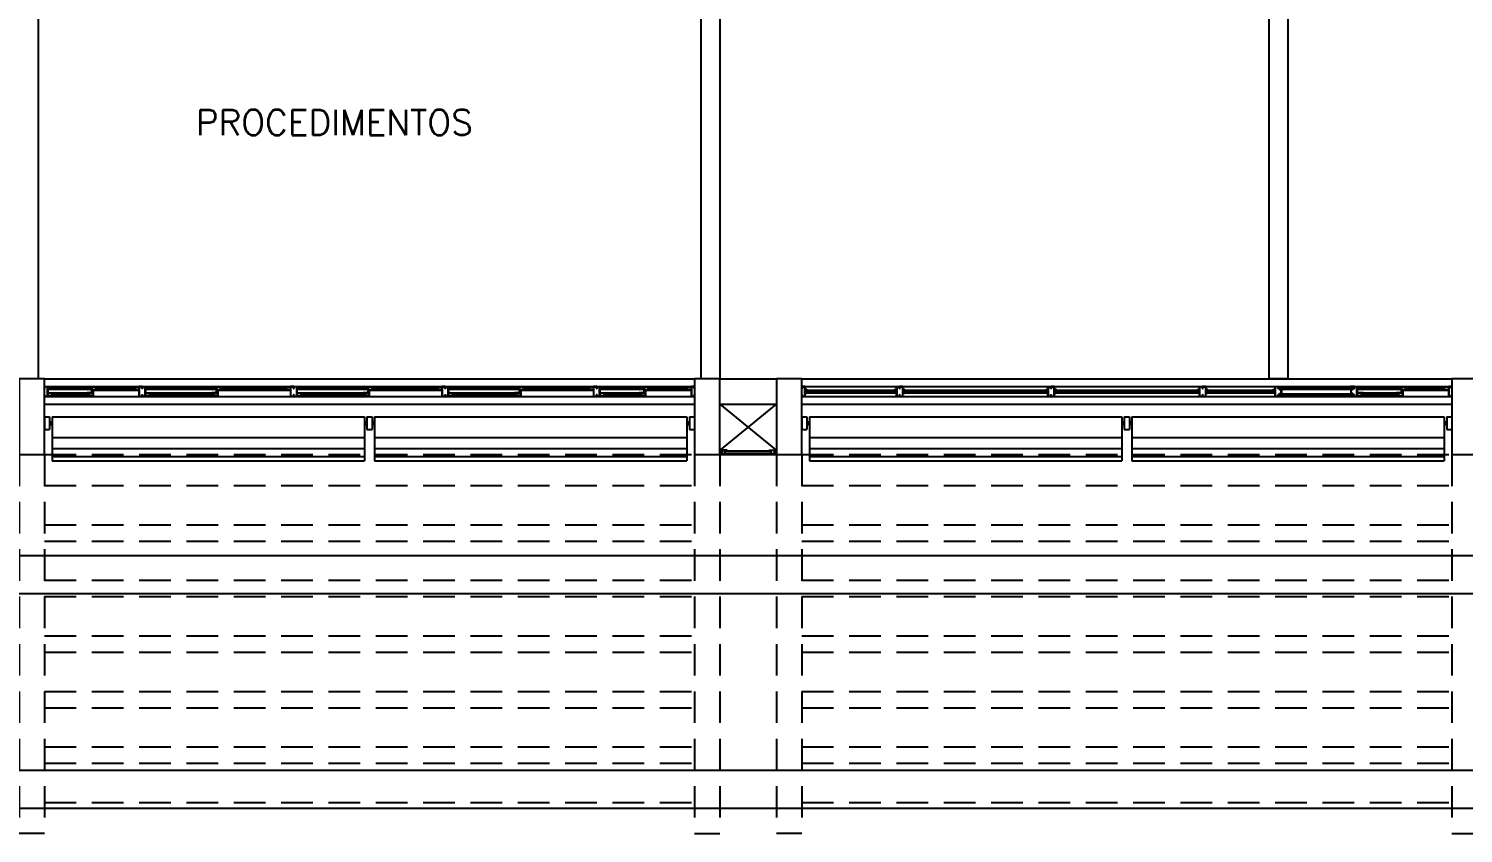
# Model space of a CAD drawing. Header units: millimetres. Extents: x 1887 to 2405, y 1100 to 1335.
# Drawn here: x 2143.48 to 2154.85, y 1224.4 to 1230.77 of the extents above; entities that cross this region are included whole.
import ezdxf

# ---------------------------------------------------------------- set-up
doc = ezdxf.new("R2010")
doc.units = ezdxf.units.MM
doc.linetypes.add('HIDDEN', pattern=[0.375, 0.25, -0.125])
for name, color, linetype in [('AR-ALV', 2, 'Continuous'), ('AR-BRISES', 1, 'Continuous'), ('AR-CALÇADA', 1, 'Continuous'), ('AR-ESQ', 1, 'Continuous'), ('AR-ESTC', 3, 'Continuous'), ('AR-PEITORIL', 1, 'Continuous'), ('AR-PERGOLAPROJ', 1, 'HIDDEN'), ('ar-podotactil', 1, 'Continuous'), ('AR-SHAFT', 1, 'Continuous'), ('BR-LINHAS', 1, 'Continuous'), ('BR-MONTANTE', 242, 'Continuous'), ('BR-PAINEL', 1, 'Continuous'), ('BR-SUPORTE', 1, 'Continuous'), ('DT-ESQ-BAGUETE-C', 2, 'Continuous'), ('DT-ESQ-BAGUETE-V', 1, 'Continuous'), ('DT-ESQ-CHAPA DOBRADA-V', 1, 'Continuous'), ('DT-ESQ-MARCO-V', 1, 'Continuous'), ('DT-ESQ-PERFIL CADEIRA-C', 2, 'Continuous'), ('DT-ESQ-PERFIL CADEIRA-V', 1, 'Continuous'), ('DT-ESQ-PERFIL U SIMPLES-C', 2, 'Continuous'), ('DT-ESQ-PERFIL U-C', 2, 'Continuous'), ('DT-ESQ-PERFIL U-V', 1, 'Continuous'), ('DT-ESQ-VENEZIANA-C', 2, 'Continuous'), ('DT-ESQ-VENEZIANA-V', 2, 'Continuous'), ('DT-ESQ-VIDRO-C', 2, 'Continuous'), ('DT-ESQ-VIDRO-V', 2, 'Continuous'), ('PG-PROJ', 1, 'HIDDEN'), ('TEXTO', 2, 'Continuous')]:
    doc.layers.add(name, color=color, linetype=linetype)
doc.styles.add('UNB-100', font='simplex.shx', dxfattribs={"height": 0.2})

# ---------------------------------------------------------------- blocks, each defined once
blk = doc.blocks.new('EF40-P')
at = {"layer": 'DT-ESQ-BAGUETE-C', "color": 2, "ltscale": 0.1}
for points in [[(0.073, -0.125), (0.06, -0.125), (0.06, -0.124), (0.073, -0.124, 0.414214), (0.073, -0.123), (0.073, -0.112, 0.414214), (0.073, -0.112), (0.06, -0.112), (0.06, -0.11), (0.073, -0.11, -0.414214), (0.075, -0.112), (0.075, -0.124, -0.414214)], [(0.339, -0.125), (0.352, -0.125), (0.352, -0.124), (0.34, -0.124, -0.414214), (0.339, -0.123), (0.339, -0.112, -0.414214), (0.34, -0.112), (0.352, -0.112), (0.352, -0.11), (0.339, -0.11, 0.414214), (0.337, -0.112), (0.337, -0.124, 0.414214)], [(0.422, -0.08), (0.409, -0.08), (0.409, -0.079), (0.422, -0.079, 0.414214), (0.422, -0.078), (0.422, -0.067, 0.414214), (0.422, -0.067), (0.409, -0.067), (0.409, -0.065), (0.422, -0.065, -0.414214), (0.424, -0.067), (0.424, -0.079, -0.414214)], [(0.702, -0.08), (0.715, -0.08), (0.715, -0.079), (0.702, -0.079, -0.414214), (0.702, -0.078), (0.702, -0.067, -0.414214), (0.702, -0.067), (0.715, -0.067), (0.715, -0.065), (0.702, -0.065, 0.414214), (0.7, -0.067), (0.7, -0.079, 0.414214)], [(0.848, -0.125), (0.835, -0.125), (0.835, -0.124), (0.848, -0.124, 0.414214), (0.848, -0.123), (0.848, -0.112, 0.414214), (0.848, -0.112), (0.835, -0.112), (0.835, -0.11), (0.848, -0.11, -0.414214), (0.85, -0.112), (0.85, -0.124, -0.414214)], [(1.326, -0.125), (1.34, -0.125), (1.34, -0.124), (1.327, -0.124, -0.414214), (1.326, -0.123), (1.326, -0.112, -0.414214), (1.327, -0.112), (1.34, -0.112), (1.34, -0.11), (1.326, -0.11, 0.414214), (1.325, -0.112), (1.325, -0.124, 0.414214)], [(1.41, -0.08), (1.396, -0.08), (1.396, -0.079), (1.409, -0.079, 0.414214), (1.41, -0.078), (1.41, -0.067, 0.414214), (1.409, -0.067), (1.396, -0.067), (1.396, -0.065), (1.41, -0.065, -0.414214), (1.411, -0.067), (1.411, -0.079, -0.414214)], [(1.901, -0.08), (1.915, -0.08), (1.915, -0.079), (1.902, -0.079, -0.414214), (1.901, -0.078), (1.901, -0.067, -0.414214), (1.902, -0.067), (1.915, -0.067), (1.915, -0.065), (1.901, -0.065, 0.414214), (1.9, -0.067), (1.9, -0.079, 0.414214)], [(2.048, -0.125), (2.035, -0.125), (2.035, -0.124), (2.048, -0.124, 0.414214), (2.048, -0.123), (2.048, -0.112, 0.414214), (2.048, -0.112), (2.035, -0.112), (2.035, -0.11), (2.048, -0.11, -0.414214), (2.05, -0.112), (2.05, -0.124, -0.414214)], [(2.526, -0.125), (2.54, -0.125), (2.54, -0.124), (2.527, -0.124, -0.414214), (2.526, -0.123), (2.526, -0.112, -0.414214), (2.527, -0.112), (2.54, -0.112), (2.54, -0.11), (2.526, -0.11, 0.414214), (2.525, -0.112), (2.525, -0.124, 0.414214)], [(2.61, -0.08), (2.596, -0.08), (2.596, -0.079), (2.609, -0.079, 0.414214), (2.61, -0.078), (2.61, -0.067, 0.414214), (2.609, -0.067), (2.596, -0.067), (2.596, -0.065), (2.61, -0.065, -0.414214), (2.611, -0.067), (2.611, -0.079, -0.414214)], [(3.101, -0.08), (3.115, -0.08), (3.115, -0.079), (3.102, -0.079, -0.414214), (3.101, -0.078), (3.101, -0.067, -0.414214), (3.102, -0.067), (3.115, -0.067), (3.115, -0.065), (3.101, -0.065, 0.414214), (3.1, -0.067), (3.1, -0.079, 0.414214)], [(3.248, -0.125), (3.235, -0.125), (3.235, -0.124), (3.248, -0.124, 0.414214), (3.248, -0.123), (3.248, -0.112, 0.414214), (3.248, -0.112), (3.235, -0.112), (3.235, -0.11), (3.248, -0.11, -0.414214), (3.25, -0.112), (3.25, -0.124, -0.414214)], [(3.726, -0.125), (3.74, -0.125), (3.74, -0.124), (3.727, -0.124, -0.414214), (3.726, -0.123), (3.726, -0.112, -0.414214), (3.727, -0.112), (3.74, -0.112), (3.74, -0.11), (3.726, -0.11, 0.414214), (3.725, -0.112), (3.725, -0.124, 0.414214)], [(3.81, -0.08), (3.796, -0.08), (3.796, -0.079), (3.809, -0.079, 0.414214), (3.81, -0.078), (3.81, -0.067, 0.414214), (3.809, -0.067), (3.796, -0.067), (3.796, -0.065), (3.81, -0.065, -0.414214), (3.811, -0.067), (3.811, -0.079, -0.414214)], [(4.301, -0.08), (4.315, -0.08), (4.315, -0.079), (4.302, -0.079, -0.414214), (4.301, -0.078), (4.301, -0.067, -0.414214), (4.302, -0.067), (4.315, -0.067), (4.315, -0.065), (4.301, -0.065, 0.414214), (4.3, -0.067), (4.3, -0.079, 0.414214)], [(4.448, -0.125), (4.435, -0.125), (4.435, -0.124), (4.448, -0.124, 0.414214), (4.448, -0.123), (4.448, -0.112, 0.414214), (4.448, -0.112), (4.435, -0.112), (4.435, -0.11), (4.448, -0.11, -0.414214), (4.45, -0.112), (4.45, -0.124, -0.414214)], [(4.714, -0.125), (4.727, -0.125), (4.727, -0.124), (4.714, -0.124, -0.414214), (4.714, -0.123), (4.714, -0.112, -0.414214), (4.714, -0.112), (4.727, -0.112), (4.727, -0.11), (4.714, -0.11, 0.414214), (4.712, -0.112), (4.712, -0.124, 0.414214)], [(4.797, -0.08), (4.784, -0.08), (4.784, -0.079), (4.797, -0.079, 0.414214), (4.797, -0.078), (4.797, -0.067, 0.414214), (4.797, -0.067), (4.784, -0.067), (4.784, -0.065), (4.797, -0.065, -0.414214), (4.799, -0.067), (4.799, -0.079, -0.414214)], [(5.076, -0.08), (5.09, -0.08), (5.09, -0.079), (5.077, -0.079, -0.414214), (5.076, -0.078), (5.076, -0.067, -0.414214), (5.077, -0.067), (5.09, -0.067), (5.09, -0.065), (5.076, -0.065, 0.414214), (5.075, -0.067), (5.075, -0.079, 0.414214)]]:
    blk.add_lwpolyline(points, format="xyb", close=True, dxfattribs=at)
at = {"layer": 'DT-ESQ-BAGUETE-V', "color": 1, "ltscale": 0.1}
for p, q in [((0.073, -0.11), (0.339, -0.11)), ((0.848, -0.11), (1.326, -0.11)), ((2.048, -0.11), (2.526, -0.11)), ((3.248, -0.11), (3.726, -0.11)), ((4.448, -0.11), (4.714, -0.11))]:
    blk.add_line(p, q, dxfattribs=at)
at = {"layer": 'DT-ESQ-BAGUETE-V', "ltscale": 0.1}
for p, q in [((0.422, -0.065), (0.702, -0.065)), ((1.41, -0.065), (1.901, -0.065)), ((2.61, -0.065), (3.101, -0.065)), ((3.81, -0.065), (4.301, -0.065)), ((4.797, -0.065), (5.076, -0.065))]:
    blk.add_line(p, q, dxfattribs=at)
at = {"layer": 'DT-ESQ-CHAPA DOBRADA-V', "ltscale": 0.1}
for p, q in [((0.025, -0.077), (0.374, -0.077)), ((0.025, -0.08), (0.374, -0.08)), ((0.8, -0.077), (1.361, -0.077)), ((0.8, -0.08), (1.361, -0.08)), ((4.4, -0.077), (4.749, -0.077)), ((4.4, -0.08), (4.749, -0.08))]:
    blk.add_line(p, q, dxfattribs=at)
at = {"layer": 'DT-ESQ-CHAPA DOBRADA-V', "color": 1, "ltscale": 0.1}
for p, q in [((2, -0.077), (2.561, -0.077)), ((2, -0.08), (2.561, -0.08)), ((3.2, -0.077), (3.761, -0.077)), ((3.2, -0.08), (3.761, -0.08))]:
    blk.add_line(p, q, dxfattribs=at)
at = {"layer": 'DT-ESQ-PERFIL CADEIRA-C', "color": 2, "ltscale": 0.1}
for p, q in [((0.376, -0.088), (0.422, -0.088)), ((0.75, -0.088), (0.702, -0.088)), ((1.363, -0.088), (1.41, -0.088)), ((1.95, -0.088), (1.901, -0.088)), ((2.563, -0.088), (2.61, -0.088)), ((3.15, -0.088), (3.101, -0.088)), ((3.763, -0.088), (3.81, -0.088)), ((4.35, -0.088), (4.301, -0.088)), ((4.751, -0.088), (4.797, -0.088)), ((5.125, -0.088), (5.076, -0.088)), ((0.025, -0.134), (0.073, -0.134)), ((0.385, -0.134), (0.339, -0.134)), ((0.8, -0.134), (0.848, -0.134)), ((1.373, -0.134), (1.326, -0.134)), ((2, -0.134), (2.048, -0.134)), ((2.573, -0.134), (2.526, -0.134)), ((3.2, -0.134), (3.248, -0.134)), ((3.773, -0.134), (3.726, -0.134)), ((4.76, -0.134), (4.714, -0.134))]:
    blk.add_line(p, q, dxfattribs=at)
at = {"layer": 'DT-ESQ-PERFIL CADEIRA-C', "ltscale": 0.1}
blk.add_line((4.4, -0.134), (4.448, -0.134), dxfattribs=at)
at = {"layer": 'DT-ESQ-PERFIL CADEIRA-C', "color": 2, "ltscale": 0.1}
for points in [[(0.073, -0.135), (0.025, -0.135), (0.025, -0.134), (0.06, -0.134, -0.198912), (0.059, -0.133, -0.198913), (0.058, -0.132), (0.058, -0.112, 0.414214), (0.058, -0.112), (0.025, -0.112), (0.025, -0.11), (0.058, -0.11, -0.414214), (0.06, -0.112), (0.06, -0.124), (0.06, -0.125), (0.06, -0.132), (0.073, -0.132, -1)], [(0.339, -0.132, 1), (0.339, -0.135), (0.385, -0.135, 0.414214), (0.387, -0.133), (0.387, -0.112, 0.414214), (0.385, -0.11), (0.354, -0.11, 0.414214), (0.352, -0.112), (0.352, -0.132)], [(0.352, -0.134, 0.198913), (0.354, -0.133, 0.198913), (0.354, -0.132), (0.354, -0.112, -0.414214), (0.354, -0.112), (0.385, -0.112, -0.414214), (0.386, -0.112), (0.386, -0.133, -0.414214), (0.385, -0.134)], [(0.422, -0.087, -1), (0.422, -0.09), (0.376, -0.09, -0.414214), (0.374, -0.088), (0.374, -0.067, -0.414214), (0.376, -0.065), (0.407, -0.065, -0.414214), (0.409, -0.067), (0.409, -0.087)], [(0.409, -0.088, -0.198913), (0.408, -0.088, -0.198913), (0.407, -0.087), (0.407, -0.067, 0.414214), (0.407, -0.067), (0.376, -0.067, 0.414214), (0.375, -0.067), (0.375, -0.088, 0.414214), (0.376, -0.088)], [(0.702, -0.09), (0.75, -0.09), (0.75, -0.088), (0.715, -0.088, 0.198912), (0.716, -0.088, 0.198913), (0.716, -0.087), (0.716, -0.067, -0.414214), (0.717, -0.067), (0.75, -0.067), (0.75, -0.065), (0.716, -0.065, 0.414214), (0.715, -0.067), (0.715, -0.079), (0.715, -0.08), (0.715, -0.087), (0.702, -0.087, 1)], [(0.848, -0.135), (0.8, -0.135), (0.8, -0.134), (0.835, -0.134, -0.198912), (0.834, -0.133, -0.198913), (0.833, -0.132), (0.833, -0.112, 0.414214), (0.833, -0.112), (0.8, -0.112), (0.8, -0.11), (0.833, -0.11, -0.414214), (0.835, -0.112), (0.835, -0.124), (0.835, -0.125), (0.835, -0.132), (0.848, -0.132, -1)], [(1.326, -0.132, 1), (1.326, -0.135), (1.373, -0.135, 0.414214), (1.375, -0.133), (1.375, -0.112, 0.414214), (1.373, -0.11), (1.341, -0.11, 0.414214), (1.34, -0.112), (1.34, -0.132)], [(1.34, -0.134, 0.198913), (1.341, -0.133, 0.198913), (1.341, -0.132), (1.341, -0.112, -0.414214), (1.342, -0.112), (1.373, -0.112, -0.414214), (1.373, -0.112), (1.373, -0.133, -0.414214), (1.373, -0.134)], [(1.41, -0.087, -1), (1.41, -0.09), (1.363, -0.09, -0.414214), (1.361, -0.088), (1.361, -0.067, -0.414214), (1.363, -0.065), (1.395, -0.065, -0.414214), (1.396, -0.067), (1.396, -0.087)], [(1.396, -0.088, -0.198913), (1.395, -0.088, -0.198913), (1.395, -0.087), (1.395, -0.067, 0.414214), (1.394, -0.067), (1.363, -0.067, 0.414214), (1.363, -0.067), (1.363, -0.088, 0.414214), (1.363, -0.088)], [(1.901, -0.09), (1.95, -0.09), (1.95, -0.088), (1.915, -0.088, 0.198912), (1.916, -0.088, 0.198913), (1.916, -0.087), (1.916, -0.067, -0.414214), (1.917, -0.067), (1.95, -0.067), (1.95, -0.065), (1.916, -0.065, 0.414214), (1.915, -0.067), (1.915, -0.079), (1.915, -0.08), (1.915, -0.087), (1.901, -0.087, 1)], [(2.048, -0.135), (2, -0.135), (2, -0.134), (2.035, -0.134, -0.198912), (2.034, -0.133, -0.198913), (2.033, -0.132), (2.033, -0.112, 0.414214), (2.033, -0.112), (2, -0.112), (2, -0.11), (2.033, -0.11, -0.414214), (2.035, -0.112), (2.035, -0.124), (2.035, -0.125), (2.035, -0.132), (2.048, -0.132, -1)], [(2.526, -0.132, 1), (2.526, -0.135), (2.573, -0.135, 0.414214), (2.575, -0.133), (2.575, -0.112, 0.414214), (2.573, -0.11), (2.541, -0.11, 0.414214), (2.54, -0.112), (2.54, -0.132)], [(2.54, -0.134, 0.198913), (2.541, -0.133, 0.198913), (2.541, -0.132), (2.541, -0.112, -0.414214), (2.542, -0.112), (2.573, -0.112, -0.414214), (2.573, -0.112), (2.573, -0.133, -0.414214), (2.573, -0.134)], [(2.61, -0.087, -1), (2.61, -0.09), (2.563, -0.09, -0.414214), (2.561, -0.088), (2.561, -0.067, -0.414214), (2.563, -0.065), (2.595, -0.065, -0.414214), (2.596, -0.067), (2.596, -0.087)], [(2.596, -0.088, -0.198913), (2.595, -0.088, -0.198913), (2.595, -0.087), (2.595, -0.067, 0.414214), (2.594, -0.067), (2.563, -0.067, 0.414214), (2.563, -0.067), (2.563, -0.088, 0.414214), (2.563, -0.088)], [(3.101, -0.09), (3.15, -0.09), (3.15, -0.088), (3.115, -0.088, 0.198912), (3.116, -0.088, 0.198913), (3.116, -0.087), (3.116, -0.067, -0.414214), (3.117, -0.067), (3.15, -0.067), (3.15, -0.065), (3.116, -0.065, 0.414214), (3.115, -0.067), (3.115, -0.079), (3.115, -0.08), (3.115, -0.087), (3.101, -0.087, 1)], [(3.248, -0.135), (3.2, -0.135), (3.2, -0.134), (3.235, -0.134, -0.198912), (3.234, -0.133, -0.198913), (3.233, -0.132), (3.233, -0.112, 0.414214), (3.233, -0.112), (3.2, -0.112), (3.2, -0.11), (3.233, -0.11, -0.414214), (3.235, -0.112), (3.235, -0.124), (3.235, -0.125), (3.235, -0.132), (3.248, -0.132, -1)], [(3.726, -0.132, 1), (3.726, -0.135), (3.773, -0.135, 0.414214), (3.775, -0.133), (3.775, -0.112, 0.414214), (3.773, -0.11), (3.741, -0.11, 0.414214), (3.74, -0.112), (3.74, -0.132)], [(3.74, -0.134, 0.198913), (3.741, -0.133, 0.198913), (3.741, -0.132), (3.741, -0.112, -0.414214), (3.742, -0.112), (3.773, -0.112, -0.414214), (3.773, -0.112), (3.773, -0.133, -0.414214), (3.773, -0.134)], [(3.81, -0.087, -1), (3.81, -0.09), (3.763, -0.09, -0.414214), (3.761, -0.088), (3.761, -0.067, -0.414214), (3.763, -0.065), (3.795, -0.065, -0.414214), (3.796, -0.067), (3.796, -0.087)], [(3.796, -0.088, -0.198913), (3.795, -0.088, -0.198913), (3.795, -0.087), (3.795, -0.067, 0.414214), (3.794, -0.067), (3.763, -0.067, 0.414214), (3.763, -0.067), (3.763, -0.088, 0.414214), (3.763, -0.088)], [(4.301, -0.09), (4.35, -0.09), (4.35, -0.088), (4.315, -0.088, 0.198912), (4.316, -0.088, 0.198913), (4.316, -0.087), (4.316, -0.067, -0.414214), (4.317, -0.067), (4.35, -0.067), (4.35, -0.065), (4.316, -0.065, 0.414214), (4.315, -0.067), (4.315, -0.079), (4.315, -0.08), (4.315, -0.087), (4.301, -0.087, 1)], [(4.448, -0.135), (4.4, -0.135), (4.4, -0.134), (4.435, -0.134, -0.198912), (4.434, -0.133, -0.198913), (4.433, -0.132), (4.433, -0.112, 0.414214), (4.433, -0.112), (4.4, -0.112), (4.4, -0.11), (4.433, -0.11, -0.414214), (4.435, -0.112), (4.435, -0.124), (4.435, -0.125), (4.435, -0.132), (4.448, -0.132, -1)], [(4.714, -0.132, 1), (4.714, -0.135), (4.76, -0.135, 0.414214), (4.762, -0.133), (4.762, -0.112, 0.414214), (4.76, -0.11), (4.729, -0.11, 0.414214), (4.727, -0.112), (4.727, -0.132)], [(4.727, -0.134, 0.198913), (4.729, -0.133, 0.198913), (4.729, -0.132), (4.729, -0.112, -0.414214), (4.729, -0.112), (4.76, -0.112, -0.414214), (4.761, -0.112), (4.761, -0.133, -0.414214), (4.76, -0.134)], [(4.797, -0.087, -1), (4.797, -0.09), (4.751, -0.09, -0.414214), (4.749, -0.088), (4.749, -0.067, -0.414214), (4.751, -0.065), (4.782, -0.065, -0.414214), (4.784, -0.067), (4.784, -0.087)], [(4.784, -0.088, -0.198913), (4.783, -0.088, -0.198913), (4.782, -0.087), (4.782, -0.067, 0.414214), (4.782, -0.067), (4.751, -0.067, 0.414214), (4.75, -0.067), (4.75, -0.088, 0.414214), (4.751, -0.088)], [(5.076, -0.09), (5.125, -0.09), (5.125, -0.088), (5.09, -0.088, 0.198912), (5.091, -0.088, 0.198913), (5.091, -0.087), (5.091, -0.067, -0.414214), (5.092, -0.067), (5.125, -0.067), (5.125, -0.065), (5.091, -0.065, 0.414214), (5.09, -0.067), (5.09, -0.079), (5.09, -0.08), (5.09, -0.087), (5.076, -0.087, 1)]]:
    blk.add_lwpolyline(points, format="xyb", close=True, dxfattribs=at)
at = {"layer": 'DT-ESQ-PERFIL CADEIRA-V', "ltscale": 0.1}
for p, q in [((0.407, -0.09), (0.702, -0.09)), ((1.395, -0.09), (1.901, -0.09))]:
    blk.add_line(p, q, dxfattribs=at)
at = {"layer": 'DT-ESQ-PERFIL CADEIRA-V', "color": 1, "ltscale": 0.1}
for p, q in [((2.595, -0.09), (3.101, -0.09)), ((3.795, -0.09), (4.301, -0.09)), ((4.782, -0.09), (5.076, -0.09)), ((0.073, -0.135), (0.339, -0.135)), ((0.848, -0.135), (1.326, -0.135)), ((2.048, -0.135), (2.526, -0.135)), ((4.448, -0.135), (4.714, -0.135))]:
    blk.add_line(p, q, dxfattribs=at)
at = {"layer": 'DT-ESQ-PERFIL CADEIRA-V', "color": 2, "ltscale": 0.1}
blk.add_line((3.248, -0.135), (3.726, -0.135), dxfattribs=at)
at = {"layer": 'DT-ESQ-PERFIL U SIMPLES-C', "color": 2, "ltscale": 0.1}
for points in [[(0.376, -0.102), (0.384, -0.102), (0.384, -0.1), (0.376, -0.1, -0.414214), (0.375, -0.1), (0.375, -0.092, -0.414214), (0.376, -0.091), (0.384, -0.091), (0.384, -0.09), (0.376, -0.09, 0.414214), (0.374, -0.092), (0.374, -0.1, 0.414214)], [(0.385, -0.098), (0.378, -0.098), (0.378, -0.1), (0.385, -0.1, -0.414214), (0.386, -0.1), (0.386, -0.108, -0.414214), (0.385, -0.109), (0.378, -0.109), (0.378, -0.11), (0.385, -0.11, 0.414214), (0.387, -0.108), (0.387, -0.1, 0.414214)], [(1.363, -0.102), (1.371, -0.102), (1.371, -0.1), (1.363, -0.1, -0.414214), (1.363, -0.1), (1.363, -0.092, -0.414214), (1.363, -0.091), (1.371, -0.091), (1.371, -0.09), (1.363, -0.09, 0.414214), (1.361, -0.092), (1.361, -0.1, 0.414214)], [(1.373, -0.098), (1.365, -0.098), (1.365, -0.1), (1.373, -0.1, -0.414214), (1.373, -0.1), (1.373, -0.108, -0.414214), (1.373, -0.109), (1.365, -0.109), (1.365, -0.11), (1.373, -0.11, 0.414214), (1.375, -0.108), (1.375, -0.1, 0.414214)], [(2.563, -0.102), (2.571, -0.102), (2.571, -0.1), (2.563, -0.1, -0.414214), (2.563, -0.1), (2.563, -0.092, -0.414214), (2.563, -0.091), (2.571, -0.091), (2.571, -0.09), (2.563, -0.09, 0.414214), (2.561, -0.092), (2.561, -0.1, 0.414214)], [(2.573, -0.098), (2.565, -0.098), (2.565, -0.1), (2.573, -0.1, -0.414214), (2.573, -0.1), (2.573, -0.108, -0.414214), (2.573, -0.109), (2.565, -0.109), (2.565, -0.11), (2.573, -0.11, 0.414214), (2.575, -0.108), (2.575, -0.1, 0.414214)], [(3.763, -0.102), (3.771, -0.102), (3.771, -0.1), (3.763, -0.1, -0.414214), (3.763, -0.1), (3.763, -0.092, -0.414214), (3.763, -0.091), (3.771, -0.091), (3.771, -0.09), (3.763, -0.09, 0.414214), (3.761, -0.092), (3.761, -0.1, 0.414214)], [(3.773, -0.098), (3.765, -0.098), (3.765, -0.1), (3.773, -0.1, -0.414214), (3.773, -0.1), (3.773, -0.108, -0.414214), (3.773, -0.109), (3.765, -0.109), (3.765, -0.11), (3.773, -0.11, 0.414214), (3.775, -0.108), (3.775, -0.1, 0.414214)], [(4.751, -0.102), (4.759, -0.102), (4.759, -0.1), (4.751, -0.1, -0.414214), (4.75, -0.1), (4.75, -0.092, -0.414214), (4.751, -0.091), (4.759, -0.091), (4.759, -0.09), (4.751, -0.09, 0.414214), (4.749, -0.092), (4.749, -0.1, 0.414214)], [(4.76, -0.098), (4.752, -0.098), (4.752, -0.1), (4.76, -0.1, -0.414214), (4.761, -0.1), (4.761, -0.108, -0.414214), (4.76, -0.109), (4.752, -0.109), (4.752, -0.11), (4.76, -0.11, 0.414214), (4.762, -0.108), (4.762, -0.1, 0.414214)]]:
    blk.add_lwpolyline(points, format="xyb", close=True, dxfattribs=at)
at = {"layer": 'DT-ESQ-PERFIL U-C', "color": 2, "ltscale": 0.1}
for points in [[(0, -0.062, -0.414214), (0.001, -0.06), (0.023, -0.06, -0.414214), (0.025, -0.062), (0.025, -0.139, -0.414214), (0.023, -0.14), (0.001, -0.14, -0.414214), (0, -0.139), (0, -0.125), (0.001, -0.125), (0.001, -0.138, 0.414214), (0.002, -0.139), (0.023, -0.139, 0.414214), (0.023, -0.138), (0.023, -0.062, 0.414214), (0.023, -0.062), (0.002, -0.062, 0.414214), (0.001, -0.062), (0.001, -0.075), (0, -0.075)], [(0.775, -0.062, 0.414214), (0.773, -0.06), (0.751, -0.06, 0.414214), (0.75, -0.062), (0.75, -0.139, 0.414214), (0.751, -0.14), (0.773, -0.14, 0.414214), (0.775, -0.139), (0.775, -0.125), (0.773, -0.125), (0.773, -0.138, -0.414214), (0.773, -0.139), (0.752, -0.139, -0.414214), (0.751, -0.138), (0.751, -0.062, -0.414214), (0.752, -0.062), (0.773, -0.062, -0.414214), (0.773, -0.062), (0.773, -0.075), (0.775, -0.075)], [(0.775, -0.062, -0.414214), (0.776, -0.06), (0.798, -0.06, -0.414214), (0.8, -0.062), (0.8, -0.139, -0.414214), (0.798, -0.14), (0.776, -0.14, -0.414214), (0.775, -0.139), (0.775, -0.125), (0.776, -0.125), (0.776, -0.138, 0.414214), (0.777, -0.139), (0.798, -0.139, 0.414214), (0.798, -0.138), (0.798, -0.062, 0.414214), (0.798, -0.062), (0.777, -0.062, 0.414214), (0.776, -0.062), (0.776, -0.075), (0.775, -0.075)], [(1.975, -0.062, 0.414214), (1.973, -0.06), (1.951, -0.06, 0.414214), (1.95, -0.062), (1.95, -0.139, 0.414214), (1.951, -0.14), (1.973, -0.14, 0.414214), (1.975, -0.139), (1.975, -0.125), (1.973, -0.125), (1.973, -0.138, -0.414214), (1.973, -0.139), (1.952, -0.139, -0.414214), (1.951, -0.138), (1.951, -0.062, -0.414214), (1.952, -0.062), (1.973, -0.062, -0.414214), (1.973, -0.062), (1.973, -0.075), (1.975, -0.075)], [(1.975, -0.062, -0.414214), (1.976, -0.06), (1.998, -0.06, -0.414214), (2, -0.062), (2, -0.139, -0.414214), (1.998, -0.14), (1.976, -0.14, -0.414214), (1.975, -0.139), (1.975, -0.125), (1.976, -0.125), (1.976, -0.138, 0.414214), (1.977, -0.139), (1.998, -0.139, 0.414214), (1.998, -0.138), (1.998, -0.062, 0.414214), (1.998, -0.062), (1.977, -0.062, 0.414214), (1.976, -0.062), (1.976, -0.075), (1.975, -0.075)], [(3.175, -0.062, 0.414214), (3.173, -0.06), (3.151, -0.06, 0.414214), (3.15, -0.062), (3.15, -0.139, 0.414214), (3.151, -0.14), (3.173, -0.14, 0.414214), (3.175, -0.139), (3.175, -0.125), (3.173, -0.125), (3.173, -0.138, -0.414214), (3.173, -0.139), (3.152, -0.139, -0.414214), (3.151, -0.138), (3.151, -0.062, -0.414214), (3.152, -0.062), (3.173, -0.062, -0.414214), (3.173, -0.062), (3.173, -0.075), (3.175, -0.075)], [(3.175, -0.062, -0.414214), (3.176, -0.06), (3.198, -0.06, -0.414214), (3.2, -0.062), (3.2, -0.139, -0.414214), (3.198, -0.14), (3.176, -0.14, -0.414214), (3.175, -0.139), (3.175, -0.125), (3.176, -0.125), (3.176, -0.138, 0.414214), (3.177, -0.139), (3.198, -0.139, 0.414214), (3.198, -0.138), (3.198, -0.062, 0.414214), (3.198, -0.062), (3.177, -0.062, 0.414214), (3.176, -0.062), (3.176, -0.075), (3.175, -0.075)], [(4.375, -0.062, 0.414214), (4.373, -0.06), (4.351, -0.06, 0.414214), (4.35, -0.062), (4.35, -0.139, 0.414214), (4.351, -0.14), (4.373, -0.14, 0.414214), (4.375, -0.139), (4.375, -0.125), (4.373, -0.125), (4.373, -0.138, -0.414214), (4.373, -0.139), (4.352, -0.139, -0.414214), (4.351, -0.138), (4.351, -0.062, -0.414214), (4.352, -0.062), (4.373, -0.062, -0.414214), (4.373, -0.062), (4.373, -0.075), (4.375, -0.075)], [(4.375, -0.062, -0.414214), (4.376, -0.06), (4.398, -0.06, -0.414214), (4.4, -0.062), (4.4, -0.139, -0.414214), (4.398, -0.14), (4.376, -0.14, -0.414214), (4.375, -0.139), (4.375, -0.125), (4.376, -0.125), (4.376, -0.138, 0.414214), (4.377, -0.139), (4.398, -0.139, 0.414214), (4.398, -0.138), (4.398, -0.062, 0.414214), (4.398, -0.062), (4.377, -0.062, 0.414214), (4.376, -0.062), (4.376, -0.075), (4.375, -0.075)], [(5.15, -0.062, 0.414214), (5.148, -0.06), (5.126, -0.06, 0.414214), (5.125, -0.062), (5.125, -0.139, 0.414214), (5.126, -0.14), (5.148, -0.14, 0.414214), (5.15, -0.139), (5.15, -0.125), (5.148, -0.125), (5.148, -0.138, -0.414214), (5.148, -0.139), (5.127, -0.139, -0.414214), (5.126, -0.138), (5.126, -0.062, -0.414214), (5.127, -0.062), (5.148, -0.062, -0.414214), (5.148, -0.062), (5.148, -0.075), (5.15, -0.075)]]:
    blk.add_lwpolyline(points, format="xyb", close=True, dxfattribs=at)
at = {"layer": 'DT-ESQ-PERFIL U-V', "color": 1, "ltscale": 0.1}
for p, q in [((0.023, -0.06), (0.751, -0.06)), ((0.798, -0.06), (1.951, -0.06)), ((1.998, -0.06), (3.151, -0.06)), ((4.398, -0.06), (5.126, -0.06)), ((0.023, -0.14), (0.751, -0.14)), ((0.798, -0.14), (1.951, -0.14)), ((1.998, -0.14), (3.151, -0.14)), ((4.398, -0.14), (5.126, -0.14))]:
    blk.add_line(p, q, dxfattribs=at)
at = {"layer": 'DT-ESQ-PERFIL U-V', "ltscale": 0.1}
for p, q in [((3.198, -0.06), (4.351, -0.06)), ((3.198, -0.14), (4.351, -0.14))]:
    blk.add_line(p, q, dxfattribs=at)
at = {"layer": 'DT-ESQ-VIDRO-C', "ltscale": 0.1}
for points in [[(0.713, -0.085), (0.713, -0.082), (0.411, -0.082), (0.411, -0.085)], [(1.912, -0.085), (1.912, -0.082), (1.399, -0.082), (1.399, -0.085)], [(3.112, -0.085), (3.112, -0.082), (2.599, -0.082), (2.599, -0.085)], [(4.312, -0.085), (4.312, -0.082), (3.799, -0.082), (3.799, -0.085)], [(5.087, -0.085), (5.087, -0.082), (4.786, -0.082), (4.786, -0.085)], [(0.063, -0.13), (0.063, -0.127), (0.349, -0.127), (0.349, -0.13)], [(0.838, -0.13), (0.838, -0.127), (1.337, -0.127), (1.337, -0.13)], [(2.038, -0.13), (2.038, -0.127), (2.537, -0.127), (2.537, -0.13)], [(3.238, -0.13), (3.238, -0.127), (3.737, -0.127), (3.737, -0.13)], [(4.438, -0.13), (4.438, -0.127), (4.724, -0.127), (4.724, -0.13)]]:
    blk.add_lwpolyline(points, close=True, dxfattribs=at)
blk = doc.blocks.new('EF43-P')
at = {"layer": 'DT-ESQ-BAGUETE-C', "ltscale": 0.1}
for points in [[(4.4485, -0.125), (4.435, -0.125), (4.435, -0.1235), (4.448, -0.1235, 0.4142136), (4.4485, -0.123), (4.4485, -0.112, 0.4142136), (4.448, -0.1115), (4.435, -0.1115), (4.435, -0.11), (4.4485, -0.11, -0.4142136), (4.45, -0.1115), (4.45, -0.1235, -0.4142136)], [(4.714, -0.125), (4.7275, -0.125), (4.7275, -0.1235), (4.7145, -0.1235, -0.4142136), (4.714, -0.123), (4.714, -0.112, -0.4142136), (4.7145, -0.1115), (4.7275, -0.1115), (4.7275, -0.11), (4.714, -0.11, 0.4142136), (4.7125, -0.1115), (4.7125, -0.1235, 0.4142136)], [(4.7975, -0.08), (4.784, -0.08), (4.784, -0.0785), (4.797, -0.0785, 0.4142136), (4.7975, -0.078), (4.7975, -0.067, 0.4142136), (4.797, -0.0665), (4.784, -0.0665), (4.784, -0.065), (4.7975, -0.065, -0.4142136), (4.799, -0.0665), (4.799, -0.0785, -0.4142136)], [(5.0765, -0.08), (5.09, -0.08), (5.09, -0.0785), (5.077, -0.0785, -0.4142136), (5.0765, -0.078), (5.0765, -0.067, -0.4142136), (5.077, -0.0665), (5.09, -0.0665), (5.09, -0.065), (5.0765, -0.065, 0.4142136), (5.075, -0.0665), (5.075, -0.0785, 0.4142136)]]:
    blk.add_lwpolyline(points, format="xyb", close=True, dxfattribs=at)
at = {"layer": 'DT-ESQ-BAGUETE-V', "ltscale": 0.1}
for p, q in [((4.4485, -0.11), (4.714, -0.11)), ((4.7975, -0.065), (5.0765, -0.065))]:
    blk.add_line(p, q, dxfattribs=at)
at = {"layer": 'DT-ESQ-CHAPA DOBRADA-V', "ltscale": 0.1}
for p, q in [((4.4, -0.077), (4.749, -0.077)), ((4.4, -0.08), (4.749, -0.08))]:
    blk.add_line(p, q, dxfattribs=at)
at = {"layer": 'DT-ESQ-MARCO-V', "ltscale": 0.1}
for p, q in [((0.0235, -0.06), (0.7515, -0.06)), ((0.7985, -0.06), (1.9515, -0.06)), ((1.9985, -0.06), (3.1515, -0.06)), ((3.1985, -0.06), (3.7515, -0.06)), ((3.7985, -0.06), (4.3515, -0.06)), ((0.0235, -0.14), (0.7515, -0.14)), ((0.7985, -0.14), (1.9515, -0.14)), ((1.9985, -0.14), (3.1515, -0.14)), ((3.1985, -0.14), (3.7515, -0.14)), ((3.7985, -0.14), (4.3515, -0.14))]:
    blk.add_line(p, q, dxfattribs=at)
at = {"layer": 'DT-ESQ-PERFIL CADEIRA-C', "ltscale": 0.1}
for p, q in [((4.751, -0.0885), (4.7975, -0.0885)), ((5.125, -0.0885), (5.0765, -0.0885)), ((4.4, -0.1335), (4.4485, -0.1335)), ((4.7605, -0.1335), (4.714, -0.1335))]:
    blk.add_line(p, q, dxfattribs=at)
for points in [[(4.4485, -0.135), (4.4, -0.135), (4.4, -0.1335), (4.435, -0.1335, -0.1989119), (4.4339, -0.1331, -0.1989128), (4.4335, -0.132), (4.4335, -0.112, 0.4142136), (4.433, -0.1115), (4.4, -0.1115), (4.4, -0.11), (4.4335, -0.11, -0.4142136), (4.435, -0.1115), (4.435, -0.1235), (4.435, -0.125), (4.435, -0.132), (4.4485, -0.132, -1)], [(4.714, -0.132, 1), (4.714, -0.135), (4.7605, -0.135, 0.4142136), (4.7625, -0.133), (4.7625, -0.112, 0.4142136), (4.7605, -0.11), (4.729, -0.11, 0.4142136), (4.7275, -0.1115), (4.7275, -0.132)], [(4.7275, -0.1335, 0.1989127), (4.7286, -0.1331, 0.1989133), (4.729, -0.132), (4.729, -0.112, -0.4142136), (4.7295, -0.1115), (4.7605, -0.1115, -0.4142136), (4.761, -0.112), (4.761, -0.133, -0.4142136), (4.7605, -0.1335)], [(4.7975, -0.087, -1), (4.7975, -0.09), (4.751, -0.09, -0.4142136), (4.749, -0.088), (4.749, -0.067, -0.4142136), (4.751, -0.065), (4.7825, -0.065, -0.4142136), (4.784, -0.0665), (4.784, -0.087)], [(4.784, -0.0885, -0.1989127), (4.7829, -0.0881, -0.1989133), (4.7825, -0.087), (4.7825, -0.067, 0.4142136), (4.782, -0.0665), (4.751, -0.0665, 0.4142136), (4.7505, -0.067), (4.7505, -0.088, 0.4142136), (4.751, -0.0885)], [(5.0765, -0.09), (5.125, -0.09), (5.125, -0.0885), (5.09, -0.0885, 0.1989119), (5.0911, -0.0881, 0.1989128), (5.0915, -0.087), (5.0915, -0.067, -0.4142136), (5.092, -0.0665), (5.125, -0.0665), (5.125, -0.065), (5.0915, -0.065, 0.4142136), (5.09, -0.0665), (5.09, -0.0785), (5.09, -0.08), (5.09, -0.087), (5.0765, -0.087, 1)]]:
    blk.add_lwpolyline(points, format="xyb", close=True, dxfattribs=at)
at = {"layer": 'DT-ESQ-PERFIL CADEIRA-V', "ltscale": 0.1}
for p, q in [((4.7825, -0.09), (5.0765, -0.09)), ((4.4485, -0.135), (4.714, -0.135))]:
    blk.add_line(p, q, dxfattribs=at)
at = {"layer": 'DT-ESQ-PERFIL U SIMPLES-C', "ltscale": 0.1}
for points in [[(0.04, -0.0875), (0.0265, -0.0875, 0.4142136), (0.025, -0.089), (0.025, -0.111, 0.4142136), (0.0265, -0.1125), (0.04, -0.1125), (0.04, -0.111), (0.0265, -0.111), (0.0265, -0.089), (0.04, -0.089)], [(0.735, -0.0875), (0.7485, -0.0875, -0.4142136), (0.75, -0.089), (0.75, -0.111, -0.4142136), (0.7485, -0.1125), (0.735, -0.1125), (0.735, -0.111), (0.7485, -0.111), (0.7485, -0.089), (0.735, -0.089)], [(0.815, -0.0875), (0.8015, -0.0875, 0.4142136), (0.8, -0.089), (0.8, -0.111, 0.4142136), (0.8015, -0.1125), (0.815, -0.1125), (0.815, -0.111), (0.8015, -0.111), (0.8015, -0.089), (0.815, -0.089)], [(1.935, -0.0875), (1.9485, -0.0875, -0.4142136), (1.95, -0.089), (1.95, -0.111, -0.4142136), (1.9485, -0.1125), (1.935, -0.1125), (1.935, -0.111), (1.9485, -0.111), (1.9485, -0.089), (1.935, -0.089)], [(2.015, -0.0875), (2.0015, -0.0875, 0.4142136), (2, -0.089), (2, -0.111, 0.4142136), (2.0015, -0.1125), (2.015, -0.1125), (2.015, -0.111), (2.0015, -0.111), (2.0015, -0.089), (2.015, -0.089)], [(3.135, -0.0875), (3.1485, -0.0875, -0.4142136), (3.15, -0.089), (3.15, -0.111, -0.4142136), (3.1485, -0.1125), (3.135, -0.1125), (3.135, -0.111), (3.1485, -0.111), (3.1485, -0.089), (3.135, -0.089)], [(3.215, -0.0875), (3.2015, -0.0875, 0.4142136), (3.2, -0.089), (3.2, -0.111, 0.4142136), (3.2015, -0.1125), (3.215, -0.1125), (3.215, -0.111), (3.2015, -0.111), (3.2015, -0.089), (3.215, -0.089)], [(3.735, -0.0875), (3.7485, -0.0875, -0.4142136), (3.75, -0.089), (3.75, -0.111, -0.4142136), (3.7485, -0.1125), (3.735, -0.1125), (3.735, -0.111), (3.7485, -0.111), (3.7485, -0.089), (3.735, -0.089)], [(4.751, -0.102), (4.759, -0.102), (4.759, -0.1005), (4.751, -0.1005, -0.4142136), (4.7505, -0.1), (4.7505, -0.092, -0.4142136), (4.751, -0.0915), (4.759, -0.0915), (4.759, -0.09), (4.751, -0.09, 0.4142136), (4.749, -0.092), (4.749, -0.1, 0.4142136)], [(4.7605, -0.098), (4.7525, -0.098), (4.7525, -0.0995), (4.7605, -0.0995, -0.4142136), (4.761, -0.1), (4.761, -0.108, -0.4142136), (4.7605, -0.1085), (4.7525, -0.1085), (4.7525, -0.11), (4.7605, -0.11, 0.4142136), (4.7625, -0.108), (4.7625, -0.1, 0.4142136)]]:
    blk.add_lwpolyline(points, format="xyb", close=True, dxfattribs=at)
at = {"layer": 'DT-ESQ-PERFIL U-C', "ltscale": 0.1}
for points in [[(0.025, -0.1234), (0.025, -0.0875), (0.0385, -0.0875, 1), (0.0385, -0.0845), (0.025, -0.0845), (0.025, -0.0615, 0.4142136), (0.0235, -0.06), (0.0015, -0.06, 0.4142136), (0, -0.0615), (0, -0.075), (0.0015, -0.075), (0.0015, -0.0615), (0.0235, -0.0615), (0.0235, -0.0845, 0.4142136), (0.025, -0.086, 0.4142136), (0.0235, -0.0875), (0.0235, -0.1234), (0.0235, -0.1385), (0.0015, -0.1385), (0.0015, -0.125), (0, -0.125), (0, -0.1385, 0.4142136), (0.0015, -0.14), (0.0235, -0.14, 0.4142136), (0.025, -0.1385)], [(0.75, -0.1234), (0.75, -0.0875), (0.7365, -0.0875, -1), (0.7365, -0.0845), (0.75, -0.0845), (0.75, -0.0615, -0.4142136), (0.7515, -0.06), (0.7735, -0.06, -0.4142136), (0.775, -0.0615), (0.775, -0.075), (0.7735, -0.075), (0.7735, -0.0615), (0.7515, -0.0615), (0.7515, -0.0845, -0.4142136), (0.75, -0.086, -0.4142136), (0.7515, -0.0875), (0.7515, -0.1234), (0.7515, -0.1385), (0.7735, -0.1385), (0.7735, -0.125), (0.775, -0.125), (0.775, -0.1385, -0.4142136), (0.7735, -0.14), (0.7515, -0.14, -0.4142136), (0.75, -0.1385)], [(0.8, -0.1234), (0.8, -0.0875), (0.8135, -0.0875, 1), (0.8135, -0.0845), (0.8, -0.0845), (0.8, -0.0615, 0.4142136), (0.7985, -0.06), (0.7765, -0.06, 0.4142136), (0.775, -0.0615), (0.775, -0.075), (0.7765, -0.075), (0.7765, -0.0615), (0.7985, -0.0615), (0.7985, -0.0845, 0.4142136), (0.8, -0.086, 0.4142136), (0.7985, -0.0875), (0.7985, -0.1234), (0.7985, -0.1385), (0.7765, -0.1385), (0.7765, -0.125), (0.775, -0.125), (0.775, -0.1385, 0.4142136), (0.7765, -0.14), (0.7985, -0.14, 0.4142136), (0.8, -0.1385)], [(1.95, -0.1234), (1.95, -0.0875), (1.9365, -0.0875, -1), (1.9365, -0.0845), (1.95, -0.0845), (1.95, -0.0615, -0.4142136), (1.9515, -0.06), (1.9735, -0.06, -0.4142136), (1.975, -0.0615), (1.975, -0.075), (1.9735, -0.075), (1.9735, -0.0615), (1.9515, -0.0615), (1.9515, -0.0845, -0.4142136), (1.95, -0.086, -0.4142136), (1.9515, -0.0875), (1.9515, -0.1234), (1.9515, -0.1385), (1.9735, -0.1385), (1.9735, -0.125), (1.975, -0.125), (1.975, -0.1385, -0.4142136), (1.9735, -0.14), (1.9515, -0.14, -0.4142136), (1.95, -0.1385)], [(2, -0.1234), (2, -0.0875), (2.0135, -0.0875, 1), (2.0135, -0.0845), (2, -0.0845), (2, -0.0615, 0.4142136), (1.9985, -0.06), (1.9765, -0.06, 0.4142136), (1.975, -0.0615), (1.975, -0.075), (1.9765, -0.075), (1.9765, -0.0615), (1.9985, -0.0615), (1.9985, -0.0845, 0.4142136), (2, -0.086, 0.4142136), (1.9985, -0.0875), (1.9985, -0.1234), (1.9985, -0.1385), (1.9765, -0.1385), (1.9765, -0.125), (1.975, -0.125), (1.975, -0.1385, 0.4142136), (1.9765, -0.14), (1.9985, -0.14, 0.4142136), (2, -0.1385)], [(3.15, -0.1234), (3.15, -0.0875), (3.1365, -0.0875, -1), (3.1365, -0.0845), (3.15, -0.0845), (3.15, -0.0615, -0.4142136), (3.1515, -0.06), (3.1735, -0.06, -0.4142136), (3.175, -0.0615), (3.175, -0.075), (3.1735, -0.075), (3.1735, -0.0615), (3.1515, -0.0615), (3.1515, -0.0845, -0.4142136), (3.15, -0.086, -0.4142136), (3.1515, -0.0875), (3.1515, -0.1234), (3.1515, -0.1385), (3.1735, -0.1385), (3.1735, -0.125), (3.175, -0.125), (3.175, -0.1385, -0.4142136), (3.1735, -0.14), (3.1515, -0.14, -0.4142136), (3.15, -0.1385)], [(3.2, -0.1234), (3.2, -0.0875), (3.2135, -0.0875, 1), (3.2135, -0.0845), (3.2, -0.0845), (3.2, -0.0615, 0.4142136), (3.1985, -0.06), (3.1765, -0.06, 0.4142136), (3.175, -0.0615), (3.175, -0.075), (3.1765, -0.075), (3.1765, -0.0615), (3.1985, -0.0615), (3.1985, -0.0845, 0.4142136), (3.2, -0.086, 0.4142136), (3.1985, -0.0875), (3.1985, -0.1234), (3.1985, -0.1385), (3.1765, -0.1385), (3.1765, -0.125), (3.175, -0.125), (3.175, -0.1385, 0.4142136), (3.1765, -0.14), (3.1985, -0.14, 0.4142136), (3.2, -0.1385)], [(3.75, -0.1234), (3.75, -0.0875), (3.7365, -0.0875, -1), (3.7365, -0.0845), (3.75, -0.0845), (3.75, -0.0615, -0.4142136), (3.7515, -0.06), (3.7735, -0.06, -0.4142136), (3.775, -0.0615), (3.775, -0.075), (3.7735, -0.075), (3.7735, -0.0615), (3.7515, -0.0615), (3.7515, -0.0845, -0.4142136), (3.75, -0.086, -0.4142136), (3.7515, -0.0875), (3.7515, -0.1234), (3.7515, -0.1385), (3.7735, -0.1385), (3.7735, -0.125), (3.775, -0.125), (3.775, -0.1385, -0.4142136), (3.7735, -0.14), (3.7515, -0.14, -0.4142136), (3.75, -0.1385)], [(3.8, -0.1285), (3.8, -0.1385, -0.4142136), (3.7985, -0.14), (3.7765, -0.14, -0.4142136), (3.775, -0.1385), (3.775, -0.125), (3.7765, -0.125), (3.7765, -0.138, 0.4142136), (3.777, -0.1385), (3.798, -0.1385, 0.4142136), (3.7985, -0.138), (3.7985, -0.1285), (3.7855, -0.1285, -0.4142136), (3.784, -0.127), (3.784, -0.117, -0.4142136), (3.7855, -0.1155), (3.7985, -0.1155), (3.7985, -0.0845), (3.7855, -0.0845, -0.4142136), (3.784, -0.083), (3.784, -0.073, -0.4142136), (3.7855, -0.0715), (3.7985, -0.0715), (3.7985, -0.062, 0.4142136), (3.798, -0.0615), (3.777, -0.0615, 0.4142136), (3.7765, -0.062), (3.7765, -0.075), (3.775, -0.075), (3.775, -0.0615, -0.4142136), (3.7765, -0.06), (3.7985, -0.06, -0.4142136), (3.8, -0.0615), (3.8, -0.0715, -0.4142136), (3.7985, -0.073), (3.7855, -0.073), (3.7855, -0.083), (3.7985, -0.083), (3.7985, -0.083, -0.4142136), (3.8, -0.0845), (3.8, -0.1155, -0.4142136), (3.7985, -0.117), (3.7985, -0.117), (3.7855, -0.117), (3.7855, -0.127), (3.7985, -0.127, -0.4142136)], [(4.35, -0.1285), (4.35, -0.1385, 0.4142136), (4.3515, -0.14), (4.3735, -0.14, 0.4142136), (4.375, -0.1385), (4.375, -0.125), (4.3735, -0.125), (4.3735, -0.138, -0.4142136), (4.373, -0.1385), (4.352, -0.1385, -0.4142136), (4.3515, -0.138), (4.3515, -0.1285), (4.3645, -0.1285, 0.4142136), (4.366, -0.127), (4.366, -0.117, 0.4142136), (4.3645, -0.1155), (4.3515, -0.1155), (4.3515, -0.0845), (4.3645, -0.0845, 0.4142136), (4.366, -0.083), (4.366, -0.073, 0.4142136), (4.3645, -0.0715), (4.3515, -0.0715), (4.3515, -0.062, -0.4142136), (4.352, -0.0615), (4.373, -0.0615, -0.4142136), (4.3735, -0.062), (4.3735, -0.075), (4.375, -0.075), (4.375, -0.0615, 0.4142136), (4.3735, -0.06), (4.3515, -0.06, 0.4142136), (4.35, -0.0615), (4.35, -0.0715, 0.4142136), (4.3515, -0.073), (4.3645, -0.073), (4.3645, -0.083), (4.3515, -0.083), (4.3515, -0.083, 0.4142136), (4.35, -0.0845), (4.35, -0.1155, 0.4142136), (4.3515, -0.117), (4.3515, -0.117), (4.3645, -0.117), (4.3645, -0.127), (4.3515, -0.127, 0.4142136)], [(4.375, -0.0615, -0.4142136), (4.3765, -0.06), (4.3985, -0.06, -0.4142136), (4.4, -0.0615), (4.4, -0.1385, -0.4142136), (4.3985, -0.14), (4.3765, -0.14, -0.4142136), (4.375, -0.1385), (4.375, -0.125), (4.3765, -0.125), (4.3765, -0.138, 0.4142136), (4.377, -0.1385), (4.398, -0.1385, 0.4142136), (4.3985, -0.138), (4.3985, -0.062, 0.4142136), (4.398, -0.0615), (4.377, -0.0615, 0.4142136), (4.3765, -0.062), (4.3765, -0.075), (4.375, -0.075)], [(5.15, -0.0615, 0.4142136), (5.1485, -0.06), (5.1265, -0.06, 0.4142136), (5.125, -0.0615), (5.125, -0.1385, 0.4142136), (5.1265, -0.14), (5.1485, -0.14, 0.4142136), (5.15, -0.1385), (5.15, -0.125), (5.1485, -0.125), (5.1485, -0.138, -0.4142136), (5.148, -0.1385), (5.127, -0.1385, -0.4142136), (5.1265, -0.138), (5.1265, -0.062, -0.4142136), (5.127, -0.0615), (5.148, -0.0615, -0.4142136), (5.1485, -0.062), (5.1485, -0.075), (5.15, -0.075)]]:
    blk.add_lwpolyline(points, format="xyb", close=True, dxfattribs=at)
for points in [[(0.025, -0.086), (0.0385, -0.086)], [(0.75, -0.086), (0.7365, -0.086)], [(0.8, -0.086), (0.8135, -0.086)], [(1.95, -0.086), (1.9365, -0.086)], [(2, -0.086), (2.0135, -0.086)], [(3.15, -0.086), (3.1365, -0.086)], [(3.2, -0.086), (3.2135, -0.086)], [(3.75, -0.086), (3.7365, -0.086)]]:
    blk.add_lwpolyline(points, dxfattribs=at)
at = {"layer": 'DT-ESQ-PERFIL U-V', "ltscale": 0.1}
for p, q in [((4.3985, -0.06), (5.1265, -0.06)), ((4.3985, -0.14), (5.1265, -0.14))]:
    blk.add_line(p, q, dxfattribs=at)
at = {"layer": 'DT-ESQ-VENEZIANA-C', "ltscale": 0.1}
for p, q in [((0.0265, -0.089), (0.7485, -0.089)), ((0.0265, -0.0905), (0.7485, -0.0905)), ((0.0265, -0.1095), (0.7485, -0.1095)), ((0.0265, -0.111), (0.7485, -0.111)), ((0.8015, -0.089), (1.9485, -0.089)), ((0.8015, -0.0905), (1.9485, -0.0905)), ((0.8015, -0.1095), (1.9485, -0.1095)), ((0.8015, -0.111), (1.9485, -0.111)), ((2.0015, -0.089), (3.1485, -0.089)), ((2.0015, -0.0905), (3.1485, -0.0905)), ((2.0015, -0.1095), (3.1485, -0.1095)), ((2.0015, -0.111), (3.1485, -0.111)), ((3.2015, -0.089), (3.7485, -0.089)), ((3.2015, -0.0905), (3.7485, -0.0905)), ((3.2015, -0.1095), (3.7485, -0.1095)), ((3.2015, -0.111), (3.7485, -0.111))]:
    blk.add_line(p, q, dxfattribs=at)
at = {"layer": 'DT-ESQ-VENEZIANA-V', "ltscale": 0.1}
for p, q in [((0.0265, -0.099), (0.7485, -0.099)), ((0.8015, -0.099), (1.9485, -0.099)), ((2.0015, -0.099), (3.1485, -0.099)), ((3.2015, -0.099), (3.7485, -0.099))]:
    blk.add_line(p, q, dxfattribs=at)
at = {"layer": 'DT-ESQ-VIDRO-C', "ltscale": 0.1}
for points in [[(4.3625, -0.081), (4.3625, -0.075), (3.7875, -0.075), (3.7875, -0.081)], [(5.0875, -0.085), (5.0875, -0.082), (4.7865, -0.082), (4.7865, -0.085)], [(4.438, -0.13), (4.438, -0.127), (4.7245, -0.127), (4.7245, -0.13)]]:
    blk.add_lwpolyline(points, close=True, dxfattribs=at)
at = {"layer": 'DT-ESQ-VIDRO-V', "ltscale": 0.1}
blk.add_lwpolyline([(4.3625, -0.119), (4.3625, -0.125), (3.7875, -0.125), (3.7875, -0.119)], close=True, dxfattribs=at)
blk = doc.blocks.new('BR-MODULO1')
at = {"layer": 'BR-LINHAS'}
for p, q in [((0.06, -0.265), (2.535, -0.265)), ((2.615, -0.265), (5.09, -0.265)), ((0.06, -0.352), (2.535, -0.352)), ((0.06, -0.415), (2.535, -0.415)), ((2.615, -0.352), (5.09, -0.352)), ((2.615, -0.415), (5.09, -0.415))]:
    blk.add_line(p, q, dxfattribs=at)
at = {"layer": 'BR-MONTANTE'}
for p, q in [((0, -0.1), (0, -0.2)), ((0, -0.1), (0.04, -0.1)), ((0.04, -0.1), (0.04, -0.2)), ((2.555, -0.1), (2.595, -0.1)), ((2.555, -0.1), (2.555, -0.2)), ((2.595, -0.1), (2.595, -0.2)), ((5.11, -0.1), (5.11, -0.2)), ((5.11, -0.1), (5.15, -0.1)), ((5.15, -0.1), (5.15, -0.2)), ((0, -0.2), (0.04, -0.2)), ((2.555, -0.2), (2.595, -0.2)), ((5.11, -0.2), (5.15, -0.2))]:
    blk.add_line(p, q, dxfattribs=at)
at = {"layer": 'BR-PAINEL'}
for p, q in [((0.06, -0.1), (2.535, -0.1)), ((0.06, -0.1), (0.06, -0.45)), ((2.535, -0.1), (2.535, -0.45)), ((2.615, -0.1), (2.615, -0.45)), ((2.615, -0.1), (5.09, -0.1)), ((5.09, -0.1), (5.09, -0.45)), ((0.06, -0.45), (2.535, -0.45)), ((2.615, -0.45), (5.09, -0.45))]:
    blk.add_line(p, q, dxfattribs=at)
at = {"layer": 'BR-SUPORTE'}
for p, q in [((0.04, -0.14), (0.06, -0.14)), ((0.04, -0.16), (0.06, -0.16)), ((0.05, -0.14), (0.05, -0.16)), ((2.535, -0.14), (2.555, -0.14)), ((2.535, -0.16), (2.555, -0.16)), ((2.545, -0.14), (2.545, -0.16)), ((2.615, -0.14), (2.595, -0.14)), ((2.615, -0.16), (2.595, -0.16)), ((2.605, -0.14), (2.605, -0.16)), ((5.09, -0.14), (5.11, -0.14)), ((5.09, -0.16), (5.11, -0.16)), ((5.1, -0.14), (5.1, -0.16))]:
    blk.add_line(p, q, dxfattribs=at)
blk = doc.blocks.new('PG-MODULO1-PJ-B')
at = {"layer": 'PG-PROJ'}
for p, q in [((0, 0), (0, -3)), ((5.55, 0), (5.55, -3)), ((0.2, 0), (5.35, 0)), ((0.2, 0), (0.2, -3)), ((5.35, 0), (5.35, -3)), ((0.2, -0.245), (5.35, -0.245)), ((0.2, -0.555), (5.35, -0.555)), ((0.2, -0.685), (5.35, -0.685)), ((0.2, -0.995), (5.35, -0.995)), ((0.2, -1.125), (5.35, -1.125)), ((0.2, -1.435), (5.35, -1.435)), ((0.2, -1.565), (5.35, -1.565)), ((0.2, -1.875), (5.35, -1.875)), ((0.2, -2.005), (5.35, -2.005)), ((0.2, -2.315), (5.35, -2.315)), ((0.2, -2.445), (5.35, -2.445)), ((0.2, -2.755), (5.35, -2.755)), ((0.2, -3), (0, -3)), ((5.35, -3), (5.55, -3))]:
    blk.add_line(p, q, dxfattribs=at)
blk = doc.blocks.new('EF01C-P')
at = {"layer": 'DT-ESQ-BAGUETE-C', "ltscale": 0.1}
for points in [[(0.002, 0.035), (0.015, 0.035), (0.015, 0.033), (0.002, 0.033), (0.002, 0.005), (0.015, 0.005), (0.015, 0.004), (0.002, 0.004, -0.414214), (0, 0.005), (0, 0.033, -0.414214)], [(0.448, 0.035), (0.435, 0.035), (0.435, 0.033), (0.448, 0.033), (0.448, 0.005), (0.435, 0.005), (0.435, 0.004), (0.448, 0.004, 0.414214), (0.45, 0.005), (0.45, 0.033, 0.414214)]]:
    blk.add_lwpolyline(points, format="xyb", close=True, dxfattribs=at)
at = {"layer": 'DT-ESQ-PERFIL CADEIRA-C', "ltscale": 0.1}
for points in [[(0.01, 0.002), (0.01, 0.003), (0.002, 0.003, 1), (0.002, 0), (0.015, 0, 0.414214), (0.016, 0.002), (0.016, 0.033), (0.043, 0.033)], [(0.043, 0.006), (0.018, 0.006), (0.018, 0.016), (0.016, 0.016), (0.016, 0.006, 0.414214), (0.018, 0.005), (0.043, 0.005), (0.056, 0.005, 1), (0.056, 0.008), (0.043, 0.008), (0.043, 0.02), (0.043, 0.032), (0.056, 0.032, 1), (0.056, 0.035), (0.043, 0.035), (0.016, 0.035, 0.414214), (0.015, 0.033), (0.015, 0.002), (0.002, 0.002)], [(0.041, 0.02), (0.041, 0.032, -0.414214), (0.043, 0.033), (0.056, 0.033)], [(0.041, 0.02), (0.041, 0.008, 0.414214), (0.043, 0.006), (0.056, 0.006)], [(0.407, 0.006), (0.432, 0.006), (0.432, 0.016), (0.433, 0.016), (0.433, 0.006, -0.414214), (0.432, 0.005), (0.407, 0.005), (0.394, 0.005, -1), (0.394, 0.008), (0.407, 0.008), (0.407, 0.02), (0.407, 0.032), (0.394, 0.032, -1), (0.394, 0.035), (0.407, 0.035), (0.433, 0.035, -0.414214), (0.435, 0.033), (0.435, 0.002), (0.448, 0.002)], [(0.408, 0.02), (0.408, 0.032, 0.414214), (0.407, 0.033), (0.394, 0.033)], [(0.408, 0.02), (0.408, 0.008, -0.414214), (0.407, 0.006), (0.394, 0.006)], [(0.44, 0.002), (0.44, 0.003), (0.448, 0.003, -1), (0.448, 0), (0.435, 0, -0.414214), (0.433, 0.002), (0.433, 0.033), (0.407, 0.033)]]:
    blk.add_lwpolyline(points, format="xyb", dxfattribs=at)
at = {"layer": 'DT-ESQ-PERFIL CADEIRA-V', "ltscale": 0.1}
blk.add_line((0.015, 0), (0.435, 0), dxfattribs=at)
at = {"layer": 'DT-ESQ-VENEZIANA-C', "ltscale": 0.1}
for p, q in [((0.043, 0.011), (0.407, 0.011)), ((0.043, 0.009), (0.407, 0.009))]:
    blk.add_line(p, q, dxfattribs=at)
at = {"layer": 'DT-ESQ-VENEZIANA-V', "ltscale": 0.1}
blk.add_line((0.043, 0.031), (0.407, 0.031), dxfattribs=at)

msp = doc.modelspace()

# ---------------------------------------------------------------- linework, layer by layer
at = {"layer": 'AR-ALV'}
for p, q in [((2148.96, 1236.323), (2148.96, 1227.998)), ((2153.46, 1236.323), (2153.46, 1227.998)), ((2153.31, 1234.448), (2153.31, 1227.998)), ((2143.56, 1232.048), (2143.56, 1227.998)), ((2148.81, 1232.048), (2148.81, 1227.998)), ((2148.96, 1227.998), (2149.41, 1227.998)), ((2153.46, 1227.998), (2153.31, 1227.998)), ((2148.96, 1227.798), (2149.41, 1227.798))]:
    msp.add_line(p, q, dxfattribs=at)
at = {"layer": 'AR-CALÇADA'}
msp.add_line((2127.335, 1226.598), (2201.76, 1226.598), dxfattribs=at)
at = {"layer": 'AR-ESTC'}
for points in [[(2143.61, 1227.398), (2143.61, 1227.998), (2143.41, 1227.998), (2143.41, 1227.398)], [(2148.96, 1227.398), (2148.96, 1227.998), (2148.76, 1227.998), (2148.76, 1227.398)], [(2149.61, 1227.398), (2149.61, 1227.998), (2149.41, 1227.998), (2149.41, 1227.398)], [(2154.96, 1227.398), (2154.96, 1227.998), (2154.76, 1227.998), (2154.76, 1227.398)]]:
    msp.add_lwpolyline(points, close=True, dxfattribs=at)
at = {"layer": 'AR-PEITORIL'}
for p, q in [((2143.61, 1227.998), (2148.76, 1227.998)), ((2149.61, 1227.998), (2154.76, 1227.998)), ((2143.61, 1227.798), (2148.76, 1227.798)), ((2149.61, 1227.798), (2154.76, 1227.798))]:
    msp.add_line(p, q, dxfattribs=at)
at = {"layer": 'ar-podotactil'}
for p, q in [((2126.335, 1226.298), (2204.16, 1226.298)), ((2126.335, 1224.898), (2202.56, 1224.898)), ((2126.335, 1224.598), (2202.26, 1224.598))]:
    msp.add_line(p, q, dxfattribs=at)
at = {"layer": 'AR-SHAFT'}
for p, q in [((2148.96, 1227.432), (2149.41, 1227.798)), ((2148.96, 1227.798), (2149.408, 1227.433))]:
    msp.add_line(p, q, dxfattribs=at)

# ---------------------------------------------------------------- block references
at = {"layer": 'AR-BRISES'}
for p in [(2143.61, 1227.798), (2149.61, 1227.798)]:
    msp.add_blockref('BR-MODULO1', p, dxfattribs=at)
at = {"layer": 'AR-ESQ'}
for name, p in [('EF40-P', (2143.61, 1227.998)), ('EF43-P', (2149.61, 1227.998)), ('EF01C-P', (2148.96, 1227.398))]:
    msp.add_blockref(name, p, dxfattribs=at)
at = {"layer": 'AR-PERGOLAPROJ'}
for p in [(2143.41, 1227.398), (2149.41, 1227.398)]:
    msp.add_blockref('PG-MODULO1-PJ-B', p, dxfattribs=at)

# ---------------------------------------------------------------- texts
at = {"layer": 'TEXTO', "style": 'UNB-100'}
msp.add_text('PROCEDIMENTOS', height=0.2, dxfattribs=at).set_placement((2144.809, 1229.93))

doc.saveas('drawing.dxf')
